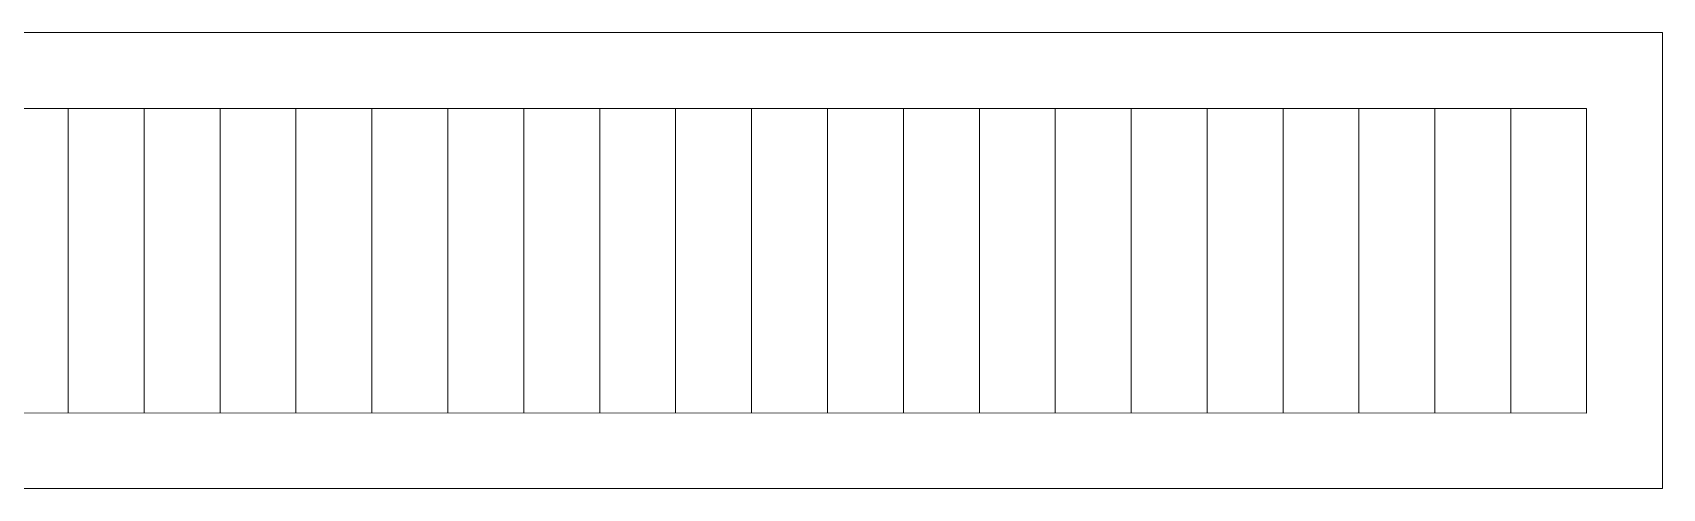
# Model space of a CAD drawing. Header units: metres. Extents: x 1838950 to 1842843, y 5171318 to 5174224.
# Drawn here: x 1840924.674 to 1840925.747, y 5171658.773 to 5171659.073 of the extents above; entities that cross this region are included whole.
import ezdxf

# ---------------------------------------------------------------- set-up
doc = ezdxf.new("R2010")
doc.units = ezdxf.units.M
doc.header["$LTSCALE"] = 0.0254
doc.layers.add('SA - légende RH', color=7, linetype='Continuous', lineweight=18)

msp = doc.modelspace()

# ---------------------------------------------------------------- linework, layer by layer
at = {"layer": 'SA - légende RH', "color": 140, "true_color": 0x00ccff}
for p, q in [((1840924.6976, 5171659.0228), (1840924.6976, 5171658.8226)), ((1840924.7476, 5171659.0228), (1840924.7476, 5171658.8226)), ((1840924.7976, 5171659.0228), (1840924.7976, 5171658.8226)), ((1840924.8476, 5171659.0228), (1840924.8476, 5171658.8226)), ((1840924.8976, 5171659.0228), (1840924.8976, 5171658.8226)), ((1840924.9476, 5171659.0228), (1840924.9476, 5171658.8226)), ((1840924.9976, 5171659.0228), (1840924.9976, 5171658.8226)), ((1840925.0476, 5171659.0228), (1840925.0476, 5171658.8226)), ((1840925.0976, 5171659.0228), (1840925.0976, 5171658.8226)), ((1840925.1476, 5171659.0228), (1840925.1476, 5171658.8226)), ((1840925.1976, 5171659.0228), (1840925.1976, 5171658.8226)), ((1840925.2476, 5171659.0228), (1840925.2476, 5171658.8226)), ((1840925.2976, 5171659.0228), (1840925.2976, 5171658.8226)), ((1840925.3476, 5171659.0228), (1840925.3476, 5171658.8226)), ((1840925.3976, 5171659.0228), (1840925.3976, 5171658.8226)), ((1840925.4476, 5171659.0228), (1840925.4476, 5171658.8226)), ((1840925.4976, 5171659.0228), (1840925.4976, 5171658.8226)), ((1840925.5476, 5171659.0228), (1840925.5476, 5171658.8226)), ((1840925.5976, 5171659.0228), (1840925.5976, 5171658.8226)), ((1840925.6476, 5171659.0228), (1840925.6476, 5171658.8226))]:
    msp.add_line(p, q, dxfattribs=at)
at = {"layer": 'SA - légende RH', "color": 140, "true_color": 0x00ccff, "flags": 128}
for points in [[(1840925.7474, 5171659.0728), (1840925.7474, 5171658.7728), (1840922.7474, 5171658.7728), (1840922.7474, 5171659.0728)], [(1840925.6974, 5171659.0228), (1840925.6974, 5171658.8224), (1840922.7992, 5171658.8228), (1840922.7978, 5171659.0228)]]:
    msp.add_lwpolyline(points, close=True, dxfattribs=at)

doc.saveas('drawing.dxf')
